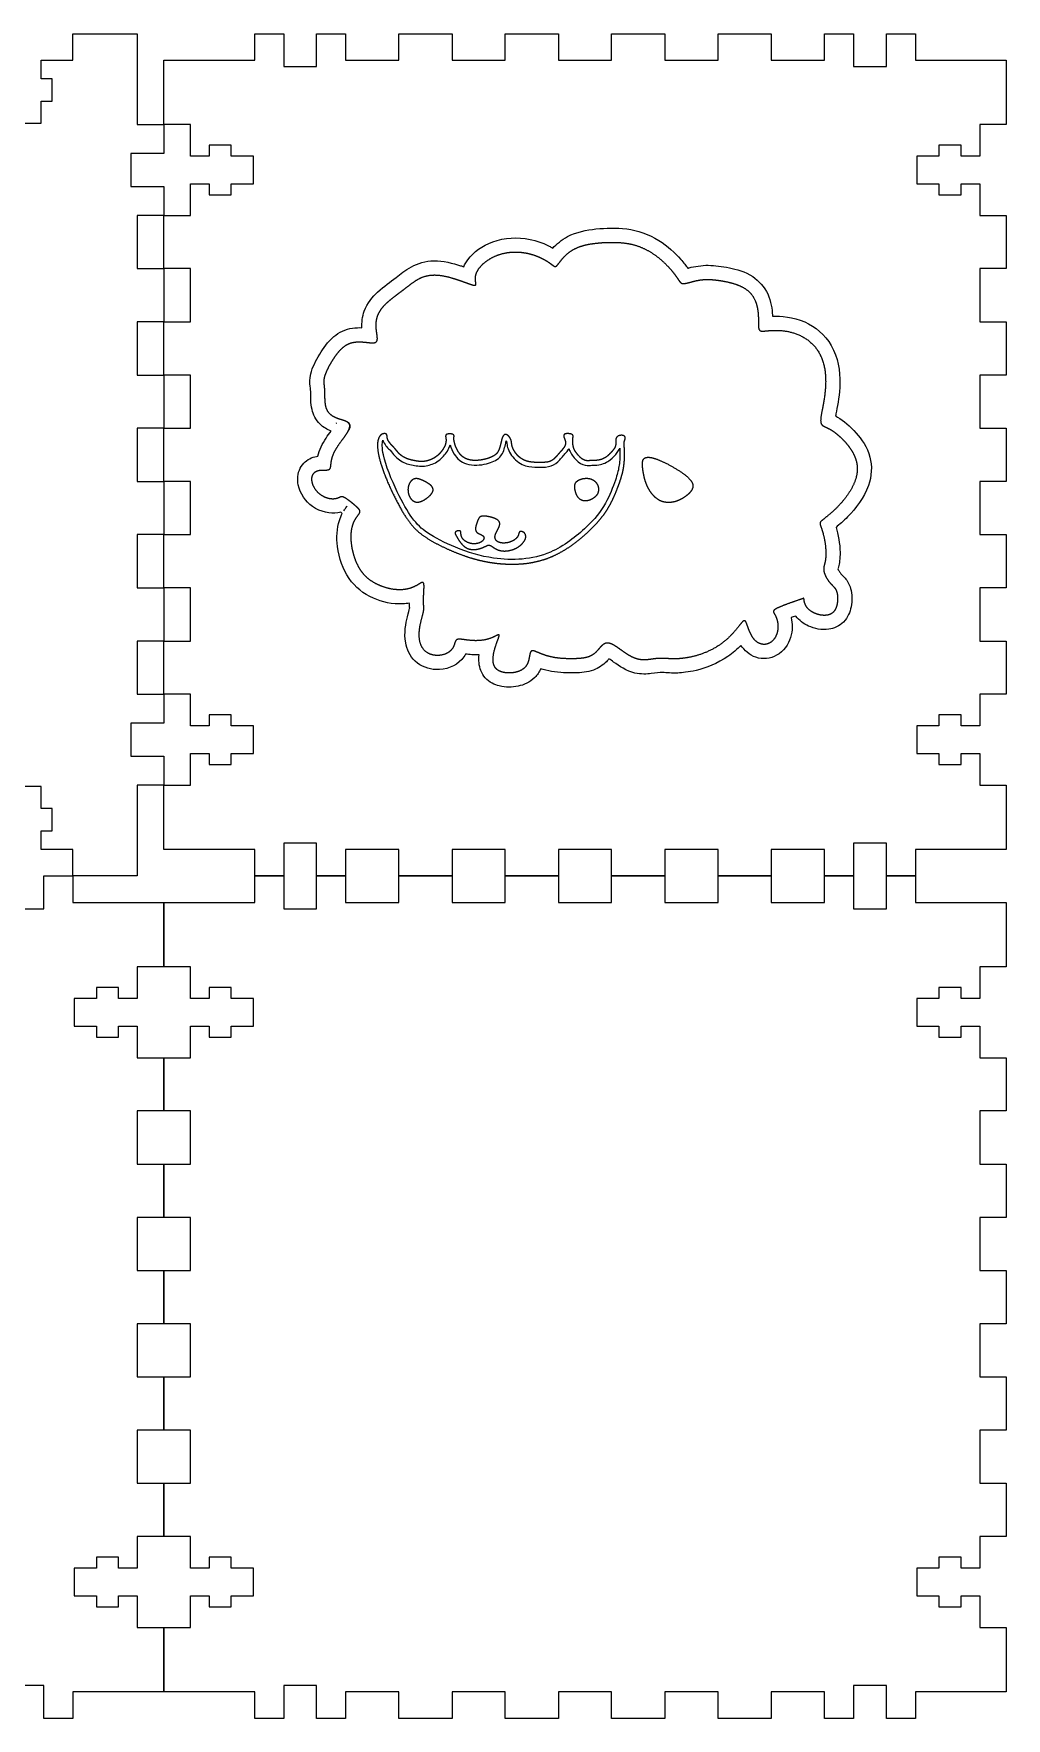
# Model space of a CAD drawing. Header units: millimetres. Extents: x -134 to 134, y -93 to 85.
# Drawn here: x 30.8 to 133.6, y -93 to 85.1 of the extents above; entities that cross this region are included whole.
import ezdxf

# ---------------------------------------------------------------- set-up
doc = ezdxf.new("R2010")
doc.units = ezdxf.units.MM
doc.layers.get('0').update_dxf_attribs({"linetype": 'CONTINUOUS'})

msp = doc.modelspace()

# ---------------------------------------------------------------- linework, layer by layer
for p, q in [((34.94, 82.28), (34.94, 85.09)), ((34.94, 85.09), (41.74, 85.09)), ((41.74, 85.09), (41.74, 75.48)), ((54.16, 82.28), (54.16, 85.09)), ((54.16, 85.09), (57.23, 85.09)), ((57.23, 85.09), (57.23, 81.62)), ((60.7, 81.62), (60.7, 85.09)), ((60.7, 85.09), (63.77, 85.09)), ((63.77, 85.09), (63.77, 82.28)), ((69.39, 82.28), (69.39, 85.09)), ((69.39, 85.09), (75.02, 85.09)), ((75.02, 85.09), (75.02, 82.28)), ((80.64, 82.28), (80.64, 85.09)), ((80.64, 85.09), (86.27, 85.09)), ((86.27, 85.09), (86.27, 82.28)), ((91.89, 82.28), (91.89, 85.09)), ((91.89, 85.09), (97.52, 85.09)), ((97.52, 85.09), (97.52, 82.28)), ((103.14, 82.28), (103.14, 85.09)), ((103.14, 85.09), (108.77, 85.09)), ((108.77, 85.09), (108.77, 82.28)), ((114.39, 82.28), (114.39, 85.09)), ((114.39, 85.09), (117.46, 85.09)), ((117.46, 85.09), (117.46, 81.62)), ((120.93, 81.62), (120.93, 85.09)), ((120.93, 85.09), (124, 85.09)), ((124, 85.09), (124, 82.28)), ((31.59, 80.31), (31.59, 82.28)), ((31.59, 82.28), (34.94, 82.28)), ((44.55, 82.28), (54.16, 82.28)), ((44.55, 75.48), (44.55, 82.28)), ((63.77, 82.28), (69.39, 82.28)), ((75.02, 82.28), (80.64, 82.28)), ((86.27, 82.28), (91.89, 82.28)), ((97.52, 82.28), (103.14, 82.28)), ((108.77, 82.28), (114.39, 82.28)), ((124, 82.28), (133.61, 82.28)), ((133.61, 82.28), (133.61, 75.48)), ((32.76, 80.31), (31.59, 80.31)), ((32.76, 77.96), (32.76, 80.31)), ((57.23, 81.62), (60.7, 81.62)), ((117.46, 81.62), (120.93, 81.62)), ((31.59, 75.62), (31.59, 77.96)), ((31.59, 77.96), (32.76, 77.96)), ((28.68, 75.62), (31.59, 75.62)), ((41.74, 75.48), (44.55, 75.48)), ((44.55, 75.48), (44.55, 72.41)), ((47.36, 75.48), (44.55, 75.48)), ((47.36, 72.13), (47.36, 75.48)), ((133.61, 75.48), (130.8, 75.48)), ((130.8, 75.48), (130.8, 72.13)), ((51.67, 73.3), (49.33, 73.3)), ((49.33, 73.3), (49.33, 72.13)), ((51.67, 72.13), (51.67, 73.3)), ((128.83, 73.3), (126.49, 73.3)), ((126.49, 73.3), (126.49, 72.13)), ((128.83, 72.13), (128.83, 73.3)), ((44.55, 72.41), (41.08, 72.41)), ((41.08, 72.41), (41.08, 68.94)), ((49.33, 72.13), (47.36, 72.13)), ((54.02, 72.13), (51.67, 72.13)), ((54.02, 69.22), (54.02, 72.13)), ((126.49, 72.13), (124.14, 72.13)), ((124.14, 72.13), (124.14, 69.22)), ((130.8, 72.13), (128.83, 72.13)), ((41.08, 68.94), (44.55, 68.94)), ((44.55, 68.94), (44.55, 65.87)), ((47.36, 65.87), (47.36, 69.22)), ((47.36, 69.22), (49.33, 69.22)), ((49.33, 69.22), (49.33, 68.05)), ((49.33, 68.05), (51.67, 68.05)), ((51.67, 68.05), (51.67, 69.22)), ((51.67, 69.22), (54.02, 69.22)), ((124.14, 69.22), (126.49, 69.22)), ((126.49, 69.22), (126.49, 68.05)), ((126.49, 68.05), (128.83, 68.05)), ((128.83, 68.05), (128.83, 69.22)), ((128.83, 69.22), (130.8, 69.22)), ((130.8, 69.22), (130.8, 65.87)), ((44.55, 65.87), (41.74, 65.87)), ((41.74, 65.87), (41.74, 60.25)), ((44.55, 60.25), (44.55, 65.87)), ((44.55, 65.87), (47.36, 65.87)), ((130.8, 65.87), (133.61, 65.87)), ((133.61, 65.87), (133.61, 60.25)), ((41.74, 60.25), (44.55, 60.25)), ((44.55, 60.25), (44.55, 54.62)), ((47.36, 60.25), (44.55, 60.25)), ((47.36, 54.62), (47.36, 60.25)), ((133.61, 60.25), (130.8, 60.25)), ((130.8, 60.25), (130.8, 54.62)), ((44.55, 54.62), (41.74, 54.62)), ((41.74, 54.62), (41.74, 48.99)), ((44.55, 48.99), (44.55, 54.62)), ((44.55, 54.62), (47.36, 54.62)), ((130.8, 54.62), (133.61, 54.62)), ((133.61, 54.62), (133.61, 48.99)), ((41.74, 48.99), (44.55, 48.99)), ((44.55, 48.99), (44.55, 43.37)), ((47.36, 48.99), (44.55, 48.99)), ((47.36, 43.37), (47.36, 48.99)), ((133.61, 48.99), (130.8, 48.99)), ((130.8, 48.99), (130.8, 43.37)), ((44.55, 43.37), (41.74, 43.37)), ((41.74, 43.37), (41.74, 37.74)), ((44.55, 37.74), (44.55, 43.37)), ((44.55, 43.37), (47.36, 43.37)), ((130.8, 43.37), (133.61, 43.37)), ((133.61, 43.37), (133.61, 37.74)), ((41.74, 37.74), (44.55, 37.74)), ((44.55, 37.74), (44.55, 32.12)), ((47.36, 37.74), (44.55, 37.74)), ((47.36, 32.12), (47.36, 37.74)), ((133.61, 37.74), (130.8, 37.74)), ((130.8, 37.74), (130.8, 32.12)), ((44.55, 32.12), (41.74, 32.12)), ((41.74, 32.12), (41.74, 26.49)), ((44.55, 26.49), (44.55, 32.12)), ((44.55, 32.12), (47.36, 32.12)), ((130.8, 32.12), (133.61, 32.12)), ((133.61, 32.12), (133.61, 26.49)), ((41.74, 26.49), (44.55, 26.49)), ((44.55, 26.49), (44.55, 20.87)), ((47.36, 26.49), (44.55, 26.49)), ((47.36, 20.87), (47.36, 26.49)), ((133.61, 26.49), (130.8, 26.49)), ((130.8, 26.49), (130.8, 20.87)), ((44.55, 20.87), (41.74, 20.87)), ((41.74, 20.87), (41.74, 15.24)), ((44.55, 15.24), (44.55, 20.87)), ((44.55, 20.87), (47.36, 20.87)), ((130.8, 20.87), (133.61, 20.87)), ((133.61, 20.87), (133.61, 15.24)), ((41.74, 15.24), (44.55, 15.24)), ((44.55, 15.24), (44.55, 12.17)), ((47.36, 15.24), (44.55, 15.24)), ((47.36, 11.89), (47.36, 15.24)), ((133.61, 15.24), (130.8, 15.24)), ((130.8, 15.24), (130.8, 11.89)), ((51.67, 13.07), (49.33, 13.07)), ((49.33, 13.07), (49.33, 11.89)), ((51.67, 11.89), (51.67, 13.07)), ((128.83, 13.07), (126.49, 13.07)), ((126.49, 13.07), (126.49, 11.89)), ((128.83, 11.89), (128.83, 13.07)), ((44.55, 12.17), (41.08, 12.17)), ((41.08, 12.17), (41.08, 8.71)), ((49.33, 11.89), (47.36, 11.89)), ((54.02, 11.89), (51.67, 11.89)), ((54.02, 8.99), (54.02, 11.89)), ((126.49, 11.89), (124.14, 11.89)), ((124.14, 11.89), (124.14, 8.99)), ((130.8, 11.89), (128.83, 11.89)), ((47.36, 5.64), (47.36, 8.99)), ((47.36, 8.99), (49.33, 8.99)), ((49.33, 8.99), (49.33, 7.82)), ((51.67, 7.82), (51.67, 8.99)), ((51.67, 8.99), (54.02, 8.99)), ((124.14, 8.99), (126.49, 8.99)), ((126.49, 8.99), (126.49, 7.82)), ((128.83, 7.82), (128.83, 8.99)), ((128.83, 8.99), (130.8, 8.99)), ((130.8, 8.99), (130.8, 5.64)), ((41.08, 8.71), (44.55, 8.71)), ((44.55, 8.71), (44.55, 5.64)), ((49.33, 7.82), (51.67, 7.82)), ((126.49, 7.82), (128.83, 7.82)), ((31.59, 5.49), (28.68, 5.49)), ((31.59, 3.15), (31.59, 5.49)), ((44.55, 5.64), (41.74, 5.64)), ((41.74, 5.64), (41.74, -3.97)), ((44.55, -1.16), (44.55, 5.64)), ((44.55, 5.64), (47.36, 5.64)), ((130.8, 5.64), (133.61, 5.64)), ((133.61, 5.64), (133.61, -1.16)), ((32.76, 3.15), (31.59, 3.15)), ((32.76, 0.81), (32.76, 3.15)), ((31.59, -1.16), (31.59, 0.81)), ((31.59, 0.81), (32.76, 0.81)), ((34.94, -1.16), (31.59, -1.16)), ((34.94, -3.97), (34.94, -1.16)), ((54.16, -1.16), (44.55, -1.16)), ((54.16, -3.97), (54.16, -1.16)), ((60.7, -0.51), (57.23, -0.51)), ((57.23, -0.51), (57.23, -3.97)), ((60.7, -3.97), (60.7, -0.51)), ((69.39, -1.16), (63.77, -1.16)), ((63.77, -1.16), (63.77, -3.97)), ((69.39, -3.97), (69.39, -1.16)), ((80.64, -1.16), (75.02, -1.16)), ((75.02, -1.16), (75.02, -3.97)), ((80.64, -3.97), (80.64, -1.16)), ((91.89, -1.16), (86.27, -1.16)), ((86.27, -1.16), (86.27, -3.97)), ((91.89, -3.97), (91.89, -1.16)), ((103.14, -1.16), (97.52, -1.16)), ((97.52, -1.16), (97.52, -3.97)), ((103.14, -3.97), (103.14, -1.16)), ((114.39, -1.16), (108.77, -1.16)), ((108.77, -1.16), (108.77, -3.97)), ((114.39, -3.97), (114.39, -1.16)), ((120.93, -0.51), (117.46, -0.51)), ((117.46, -0.51), (117.46, -3.97)), ((120.93, -3.97), (120.93, -0.51)), ((133.61, -1.16), (124, -1.16)), ((124, -1.16), (124, -3.97)), ((31.87, -7.44), (31.87, -3.97)), ((31.87, -3.97), (34.94, -3.97)), ((41.74, -3.97), (34.94, -3.97)), ((34.94, -3.97), (34.94, -6.79)), ((57.23, -3.97), (54.16, -3.97)), ((54.16, -6.79), (54.16, -3.97)), ((54.16, -3.97), (57.23, -3.97)), ((57.23, -3.97), (57.23, -7.44)), ((63.77, -3.97), (60.7, -3.97)), ((60.7, -7.44), (60.7, -3.97)), ((60.7, -3.97), (63.77, -3.97)), ((63.77, -3.97), (63.77, -6.79)), ((75.02, -3.97), (69.39, -3.97)), ((69.39, -6.79), (69.39, -3.97)), ((69.39, -3.97), (75.02, -3.97)), ((75.02, -3.97), (75.02, -6.79)), ((86.27, -3.97), (80.64, -3.97)), ((80.64, -6.79), (80.64, -3.97)), ((80.64, -3.97), (86.27, -3.97)), ((86.27, -3.97), (86.27, -6.79)), ((97.52, -3.97), (91.89, -3.97)), ((91.89, -6.79), (91.89, -3.97)), ((91.89, -3.97), (97.52, -3.97)), ((97.52, -3.97), (97.52, -6.79)), ((108.77, -3.97), (103.14, -3.97)), ((103.14, -6.79), (103.14, -3.97)), ((103.14, -3.97), (108.77, -3.97)), ((108.77, -3.97), (108.77, -6.79)), ((117.46, -3.97), (114.39, -3.97)), ((114.39, -6.79), (114.39, -3.97)), ((114.39, -3.97), (117.46, -3.97)), ((117.46, -3.97), (117.46, -7.44)), ((124, -3.97), (120.93, -3.97)), ((120.93, -7.44), (120.93, -3.97)), ((120.93, -3.97), (124, -3.97)), ((124, -3.97), (124, -6.79)), ((34.94, -6.79), (44.55, -6.79)), ((44.55, -6.79), (54.16, -6.79)), ((44.55, -13.58), (44.55, -6.79)), ((44.55, -6.79), (44.55, -13.58)), ((63.77, -6.79), (69.39, -6.79)), ((75.02, -6.79), (80.64, -6.79)), ((86.27, -6.79), (91.89, -6.79)), ((97.52, -6.79), (103.14, -6.79)), ((108.77, -6.79), (114.39, -6.79)), ((124, -6.79), (133.61, -6.79)), ((133.61, -6.79), (133.61, -13.58)), ((28.4, -7.44), (31.87, -7.44)), ((57.23, -7.44), (60.7, -7.44)), ((117.46, -7.44), (120.93, -7.44)), ((44.55, -13.58), (41.74, -13.58)), ((41.74, -13.58), (41.74, -16.93)), ((47.36, -13.58), (44.55, -13.58)), ((47.36, -16.93), (47.36, -13.58)), ((133.61, -13.58), (130.8, -13.58)), ((130.8, -13.58), (130.8, -16.93)), ((39.77, -15.76), (37.42, -15.76)), ((37.42, -15.76), (37.42, -16.93)), ((39.77, -16.93), (39.77, -15.76)), ((51.67, -15.76), (49.33, -15.76)), ((49.33, -15.76), (49.33, -16.93)), ((51.67, -16.93), (51.67, -15.76)), ((128.83, -15.76), (126.49, -15.76)), ((126.49, -15.76), (126.49, -16.93)), ((128.83, -16.93), (128.83, -15.76)), ((37.42, -16.93), (35.08, -16.93)), ((35.08, -16.93), (35.08, -19.84)), ((41.74, -16.93), (39.77, -16.93)), ((49.33, -16.93), (47.36, -16.93)), ((54.02, -16.93), (51.67, -16.93)), ((54.02, -19.84), (54.02, -16.93)), ((126.49, -16.93), (124.14, -16.93)), ((124.14, -16.93), (124.14, -19.84)), ((130.8, -16.93), (128.83, -16.93)), ((35.08, -19.84), (37.42, -19.84)), ((37.42, -19.84), (37.42, -21.01)), ((37.42, -21.01), (39.77, -21.01)), ((39.77, -21.01), (39.77, -19.84)), ((39.77, -19.84), (41.74, -19.84)), ((41.74, -19.84), (41.74, -23.19)), ((47.36, -23.19), (47.36, -19.84)), ((47.36, -19.84), (49.33, -19.84)), ((49.33, -19.84), (49.33, -21.01)), ((49.33, -21.01), (51.67, -21.01)), ((51.67, -21.01), (51.67, -19.84)), ((51.67, -19.84), (54.02, -19.84)), ((124.14, -19.84), (126.49, -19.84)), ((126.49, -19.84), (126.49, -21.01)), ((126.49, -21.01), (128.83, -21.01)), ((128.83, -21.01), (128.83, -19.84)), ((128.83, -19.84), (130.8, -19.84)), ((130.8, -19.84), (130.8, -23.19)), ((41.74, -23.19), (44.55, -23.19)), ((44.55, -28.82), (44.55, -23.19)), ((44.55, -23.19), (47.36, -23.19)), ((44.55, -23.19), (44.55, -28.82)), ((130.8, -23.19), (133.61, -23.19)), ((133.61, -23.19), (133.61, -28.82)), ((44.55, -28.82), (41.74, -28.82)), ((41.74, -28.82), (41.74, -34.44)), ((47.36, -28.82), (44.55, -28.82)), ((47.36, -34.44), (47.36, -28.82)), ((133.61, -28.82), (130.8, -28.82)), ((130.8, -28.82), (130.8, -34.44)), ((41.74, -34.44), (44.55, -34.44)), ((44.55, -40.07), (44.55, -34.44)), ((44.55, -34.44), (47.36, -34.44)), ((44.55, -34.44), (44.55, -40.07)), ((130.8, -34.44), (133.61, -34.44)), ((133.61, -34.44), (133.61, -40.07)), ((44.55, -40.07), (41.74, -40.07)), ((41.74, -40.07), (41.74, -45.69)), ((47.36, -40.07), (44.55, -40.07)), ((47.36, -45.69), (47.36, -40.07)), ((133.61, -40.07), (130.8, -40.07)), ((130.8, -40.07), (130.8, -45.69)), ((41.74, -45.69), (44.55, -45.69)), ((44.55, -51.32), (44.55, -45.69)), ((44.55, -45.69), (47.36, -45.69)), ((44.55, -45.69), (44.55, -51.32)), ((130.8, -45.69), (133.61, -45.69)), ((133.61, -45.69), (133.61, -51.32)), ((44.55, -51.32), (41.74, -51.32)), ((41.74, -51.32), (41.74, -56.94)), ((47.36, -51.32), (44.55, -51.32)), ((47.36, -56.94), (47.36, -51.32)), ((133.61, -51.32), (130.8, -51.32)), ((130.8, -51.32), (130.8, -56.94)), ((41.74, -56.94), (44.55, -56.94)), ((44.55, -62.57), (44.55, -56.94)), ((44.55, -56.94), (47.36, -56.94)), ((44.55, -56.94), (44.55, -62.57)), ((130.8, -56.94), (133.61, -56.94)), ((133.61, -56.94), (133.61, -62.57)), ((44.55, -62.57), (41.74, -62.57)), ((41.74, -62.57), (41.74, -68.19)), ((47.36, -62.57), (44.55, -62.57)), ((47.36, -68.19), (47.36, -62.57)), ((133.61, -62.57), (130.8, -62.57)), ((130.8, -62.57), (130.8, -68.19)), ((41.74, -68.19), (44.55, -68.19)), ((44.55, -73.82), (44.55, -68.19)), ((44.55, -68.19), (47.36, -68.19)), ((44.55, -68.19), (44.55, -73.82)), ((130.8, -68.19), (133.61, -68.19)), ((133.61, -68.19), (133.61, -73.82)), ((44.55, -73.82), (41.74, -73.82)), ((41.74, -73.82), (41.74, -77.17)), ((47.36, -73.82), (44.55, -73.82)), ((47.36, -77.17), (47.36, -73.82)), ((133.61, -73.82), (130.8, -73.82)), ((130.8, -73.82), (130.8, -77.17)), ((39.77, -76), (37.42, -76)), ((37.42, -76), (37.42, -77.17)), ((39.77, -77.17), (39.77, -76)), ((51.67, -76), (49.33, -76)), ((49.33, -76), (49.33, -77.17)), ((51.67, -77.17), (51.67, -76)), ((128.83, -76), (126.49, -76)), ((126.49, -76), (126.49, -77.17)), ((128.83, -77.17), (128.83, -76)), ((37.42, -77.17), (35.08, -77.17)), ((35.08, -77.17), (35.08, -80.08)), ((41.74, -77.17), (39.77, -77.17)), ((49.33, -77.17), (47.36, -77.17)), ((54.02, -77.17), (51.67, -77.17)), ((54.02, -80.08), (54.02, -77.17)), ((126.49, -77.17), (124.14, -77.17)), ((124.14, -77.17), (124.14, -80.08)), ((130.8, -77.17), (128.83, -77.17)), ((35.08, -80.08), (37.42, -80.08)), ((37.42, -80.08), (37.42, -81.25)), ((39.77, -81.25), (39.77, -80.08)), ((39.77, -80.08), (41.74, -80.08)), ((41.74, -80.08), (41.74, -83.43)), ((47.36, -83.43), (47.36, -80.08)), ((47.36, -80.08), (49.33, -80.08)), ((49.33, -80.08), (49.33, -81.25)), ((51.67, -81.25), (51.67, -80.08)), ((51.67, -80.08), (54.02, -80.08)), ((124.14, -80.08), (126.49, -80.08)), ((126.49, -80.08), (126.49, -81.25)), ((128.83, -81.25), (128.83, -80.08)), ((128.83, -80.08), (130.8, -80.08)), ((130.8, -80.08), (130.8, -83.43)), ((37.42, -81.25), (39.77, -81.25)), ((49.33, -81.25), (51.67, -81.25)), ((126.49, -81.25), (128.83, -81.25)), ((41.74, -83.43), (44.55, -83.43)), ((44.55, -90.22), (44.55, -83.43)), ((44.55, -83.43), (47.36, -83.43)), ((44.55, -83.43), (44.55, -90.22)), ((130.8, -83.43), (133.61, -83.43)), ((133.61, -83.43), (133.61, -90.22)), ((31.87, -89.57), (28.4, -89.57)), ((31.87, -93.04), (31.87, -89.57)), ((44.55, -90.22), (34.94, -90.22)), ((34.94, -90.22), (34.94, -93.04)), ((54.16, -90.22), (44.55, -90.22)), ((54.16, -93.04), (54.16, -90.22)), ((60.7, -89.57), (57.23, -89.57)), ((57.23, -89.57), (57.23, -93.04)), ((60.7, -93.04), (60.7, -89.57)), ((69.39, -90.22), (63.77, -90.22)), ((63.77, -90.22), (63.77, -93.04)), ((69.39, -93.04), (69.39, -90.22)), ((80.64, -90.22), (75.02, -90.22)), ((75.02, -90.22), (75.02, -93.04)), ((80.64, -93.04), (80.64, -90.22)), ((91.89, -90.22), (86.27, -90.22)), ((86.27, -90.22), (86.27, -93.04)), ((91.89, -93.04), (91.89, -90.22)), ((103.14, -90.22), (97.52, -90.22)), ((97.52, -90.22), (97.52, -93.04)), ((103.14, -93.04), (103.14, -90.22)), ((114.39, -90.22), (108.77, -90.22)), ((108.77, -90.22), (108.77, -93.04)), ((114.39, -93.04), (114.39, -90.22)), ((120.93, -89.57), (117.46, -89.57)), ((117.46, -89.57), (117.46, -93.04)), ((120.93, -93.04), (120.93, -89.57)), ((133.61, -90.22), (124, -90.22)), ((124, -90.22), (124, -93.04)), ((34.94, -93.04), (31.87, -93.04)), ((57.23, -93.04), (54.16, -93.04)), ((63.77, -93.04), (60.7, -93.04)), ((75.02, -93.04), (69.39, -93.04)), ((86.27, -93.04), (80.64, -93.04)), ((97.52, -93.04), (91.89, -93.04)), ((108.77, -93.04), (103.14, -93.04)), ((117.46, -93.04), (114.39, -93.04)), ((124, -93.04), (120.93, -93.04))]:
    msp.add_line(p, q)
for points, knots in [([(85.68, 62.41), (86.06, 62.84), (86.61, 63.3), (87.23, 63.63), (88.18, 64.13), (89.24, 64.34), (90.23, 64.44), (91.29, 64.55), (92.33, 64.59), (93.48, 64.44), (94.6, 64.29), (95.81, 63.89), (96.88, 63.22), (97.79, 62.65), (98.61, 61.9), (99.21, 61.22), (99.5, 60.87), (99.75, 60.55), (99.93, 60.29)], [0.40705112, 0.40705112, 0.40705112, 0.40705112, 0.41948388, 0.41948388, 0.41948388, 0.43839612, 0.43839612, 0.43839612, 0.4587285, 0.4587285, 0.4587285, 0.47844878, 0.47844878, 0.47844878, 0.49537958, 0.49537958, 0.49537958, 0.5038126, 0.5038126, 0.5038126, 0.5038126]), ([(76.25, 60.44), (76.31, 60.59), (76.38, 60.73), (76.46, 60.86), (77.01, 61.77), (77.86, 62.44), (78.9, 62.91), (80.04, 63.42), (81.44, 63.61), (82.75, 63.43), (83.69, 63.3), (84.57, 62.99), (85.27, 62.64), (85.41, 62.56), (85.55, 62.49), (85.68, 62.41)], [0.30888688, 0.30888688, 0.30888688, 0.30888688, 0.31173582, 0.31173582, 0.31173582, 0.33102939, 0.33102939, 0.33102939, 0.35215004, 0.35215004, 0.35215004, 0.36730926, 0.36730926, 0.36730926, 0.3704789, 0.3704789, 0.3704789, 0.3704789]), ([(65.5, 54), (65.47, 54.53), (65.53, 55.17), (65.74, 55.76), (66.04, 56.59), (66.61, 57.26), (67.15, 57.77), (67.84, 58.4), (68.49, 58.84), (69.1, 59.3), (69.57, 59.66), (70.03, 60.06), (70.73, 60.45), (71.37, 60.8), (72.22, 61.07), (73.12, 61.07), (74.07, 61.08), (75.08, 60.83), (75.93, 60.55), (76.04, 60.52), (76.15, 60.48), (76.25, 60.44)], [0.17422207, 0.17422207, 0.17422207, 0.17422207, 0.18533614, 0.18533614, 0.18533614, 0.20118226, 0.20118226, 0.20118226, 0.22113757, 0.22113757, 0.22113757, 0.23674191, 0.23674191, 0.23674191, 0.2509069, 0.2509069, 0.2509069, 0.2659552, 0.2659552, 0.2659552, 0.26787181, 0.26787181, 0.26787181, 0.26787181]), ([(99.93, 60.29), (99.98, 60.3), (100.03, 60.32), (100.08, 60.33), (100.65, 60.48), (101.4, 60.61), (102.11, 60.6), (102.84, 60.59), (103.52, 60.5), (104.35, 60.33), (105.09, 60.18), (105.96, 59.94), (106.8, 59.4), (107.45, 58.97), (108.04, 58.31), (108.39, 57.57), (108.75, 56.79), (108.86, 55.96), (108.89, 55.31), (108.89, 55.28), (108.9, 55.25), (108.9, 55.22)], [0.53445842, 0.53445842, 0.53445842, 0.53445842, 0.53604252, 0.53604252, 0.53604252, 0.55316507, 0.55316507, 0.55316507, 0.57075872, 0.57075872, 0.57075872, 0.58619421, 0.58619421, 0.58619421, 0.59832544, 0.59832544, 0.59832544, 0.61111931, 0.61111931, 0.61111931, 0.61171149, 0.61171149, 0.61171149, 0.61171149]), ([(108.9, 55.22), (109.79, 55.25), (111.06, 55.15), (112.3, 54.61), (113.4, 54.13), (114.45, 53.26), (115.11, 52.11), (115.82, 50.88), (116.04, 49.41), (116.02, 48.09), (115.99, 46.95), (115.79, 45.91), (115.65, 45.17), (115.62, 44.98), (115.58, 44.8), (115.55, 44.65)], [0.64581338, 0.64581338, 0.64581338, 0.64581338, 0.6624827, 0.6624827, 0.6624827, 0.67734056, 0.67734056, 0.67734056, 0.6932972, 0.6932972, 0.6932972, 0.70717275, 0.70717275, 0.70717275, 0.7108814, 0.7108814, 0.7108814, 0.7108814]), ([(62.23, 43.07), (61.85, 43.22), (61.42, 43.45), (61.05, 43.82), (60.61, 44.25), (60.33, 44.84), (60.22, 45.35), (60.05, 46.06), (60.09, 46.64), (60.08, 47.02), (60.08, 47.38), (60.06, 47.51), (60.02, 47.82), (59.99, 48.11), (59.97, 48.63), (60.09, 49.11), (60.26, 49.83), (60.61, 50.49), (61.03, 51.2), (61.41, 51.82), (61.84, 52.49), (62.52, 53.06), (63.06, 53.51), (63.79, 53.85), (64.49, 53.96), (64.85, 54.01), (65.19, 54.01), (65.5, 54)], [0.0295829, 0.0295829, 0.0295829, 0.0295829, 0.0376555, 0.0376555, 0.0376555, 0.0469777, 0.0469777, 0.0469777, 0.0599944, 0.0599944, 0.0599944, 0.0723314, 0.0723314, 0.0723314, 0.0840477, 0.0840477, 0.0840477, 0.1018724, 0.1018724, 0.1018724, 0.1172972, 0.1172972, 0.1172972, 0.1295518, 0.1295518, 0.1295518, 0.1357792, 0.1357792, 0.1357792, 0.1357792]), ([(115.55, 44.65), (115.62, 44.62), (115.69, 44.58), (115.76, 44.54), (116.39, 44.18), (117.09, 43.61), (117.74, 42.86), (118.31, 42.21), (118.91, 41.39), (119.19, 40.32), (119.44, 39.39), (119.39, 38.3), (119.03, 37.3), (118.58, 36.03), (117.69, 34.87), (116.84, 34.01), (116.39, 33.55), (115.95, 33.17), (115.62, 32.89)], [0.73924053, 0.73924053, 0.73924053, 0.73924053, 0.74128723, 0.74128723, 0.74128723, 0.75993975, 0.75993975, 0.75993975, 0.77605986, 0.77605986, 0.77605986, 0.79011326, 0.79011326, 0.79011326, 0.80803896, 0.80803896, 0.80803896, 0.8175988, 0.8175988, 0.8175988, 0.8175988]), ([(60.84, 40.41), (60.91, 40.73), (61.03, 41.08), (61.19, 41.41), (61.48, 42.05), (61.9, 42.62), (62.23, 43.07)], [0.95169527, 0.95169527, 0.95169527, 0.95169527, 0.95898367, 0.95898367, 0.95898367, 0.97299299, 0.97299299, 0.97299299, 0.97299299]), ([(92.74, 41.26), (92.75, 41.11), (92.76, 40.94), (92.76, 40.76), (92.77, 40.29), (92.73, 39.74), (92.66, 39.31), (92.59, 38.85), (92.48, 38.46), (92.29, 37.89), (92.04, 37.17), (91.67, 36.23), (91.23, 35.44), (90.72, 34.53), (90.09, 33.76), (89.2, 32.91), (88.18, 31.93), (86.84, 30.89), (85.41, 30.28), (83.49, 29.45), (81.42, 29.35), (79.4, 29.64), (78.05, 29.83), (76.68, 30.24), (75.38, 30.78), (74.23, 31.26), (73.19, 31.8), (72.41, 32.32), (71.78, 32.75), (71.32, 33.17), (70.78, 33.94), (70.32, 34.59), (69.79, 35.51), (69.23, 36.66), (68.62, 37.91), (68.01, 39.42), (67.77, 40.56), (67.61, 41.28), (67.62, 41.83), (67.7, 42.09), (67.71, 42.09), (67.71, 42.1), (67.71, 42.11)], [0.6780039, 0.6780039, 0.6780039, 0.6780039, 0.6852049, 0.6852049, 0.6852049, 0.7040376, 0.7040376, 0.7040376, 0.724457, 0.724457, 0.724457, 0.7506979, 0.7506979, 0.7506979, 0.7807028, 0.7807028, 0.7807028, 0.8151193, 0.8151193, 0.8151193, 0.8613395, 0.8613395, 0.8613395, 0.8921579, 0.8921579, 0.8921579, 0.9191184, 0.9191184, 0.9191184, 0.9411357, 0.9411357, 0.9411357, 0.9595369, 0.9595369, 0.9595369, 0.9797685, 0.9797685, 0.9797685, 0.9926418, 0.9926418, 0.9926418, 0.9930117, 0.9930117, 0.9930117, 0.9930117]), ([(67.71, 42.11), (67.73, 42.04), (67.75, 41.98), (67.78, 41.92), (67.96, 41.54), (68.27, 41.24), (68.47, 41.04), (68.67, 40.82), (68.77, 40.67), (68.97, 40.45), (69.23, 40.16), (69.66, 39.84), (70.1, 39.68), (70.52, 39.52), (70.93, 39.43), (71.4, 39.38), (71.87, 39.32), (72.36, 39.38), (72.77, 39.52), (73.21, 39.67), (73.63, 39.9), (74.01, 40.3), (74.32, 40.61), (74.6, 40.99), (74.76, 41.43), (74.78, 41.49), (74.8, 41.55), (74.82, 41.62)], [0.0247311, 0.0247311, 0.0247311, 0.0247311, 0.0271128, 0.0271128, 0.0271128, 0.0419027, 0.0419027, 0.0419027, 0.0572824, 0.0572824, 0.0572824, 0.0775983, 0.0775983, 0.0775983, 0.0971786, 0.0971786, 0.0971786, 0.1168422, 0.1168422, 0.1168422, 0.1385813, 0.1385813, 0.1385813, 0.1557952, 0.1557952, 0.1557952, 0.1582108, 0.1582108, 0.1582108, 0.1582108]), ([(74.82, 41.62), (74.92, 41.29), (75.05, 40.95), (75.26, 40.62), (75.53, 40.18), (75.99, 39.78), (76.53, 39.6), (77.24, 39.38), (78.02, 39.46), (78.67, 39.62), (79.22, 39.76), (79.69, 39.94), (80.06, 40.32), (80.36, 40.62), (80.52, 41.06), (80.62, 41.49), (80.67, 41.69), (80.71, 41.88), (80.75, 42.04)], [0.21584469, 0.21584469, 0.21584469, 0.21584469, 0.22874751, 0.22874751, 0.22874751, 0.24563712, 0.24563712, 0.24563712, 0.26748469, 0.26748469, 0.26748469, 0.28614072, 0.28614072, 0.28614072, 0.30068713, 0.30068713, 0.30068713, 0.3074634, 0.3074634, 0.3074634, 0.3074634]), ([(80.75, 42.04), (80.75, 42.03), (80.76, 42.03), (80.76, 42.02), (80.81, 41.92), (80.8, 41.85), (80.84, 41.61), (80.88, 41.28), (81.07, 40.77), (81.43, 40.34), (81.79, 39.89), (82.32, 39.55), (82.79, 39.41), (83.28, 39.26), (83.68, 39.27), (84.04, 39.26), (84.39, 39.25), (84.77, 39.22), (85.23, 39.31), (85.58, 39.38), (85.95, 39.58), (86.2, 39.83), (86.49, 40.1), (86.7, 40.37), (86.96, 40.67), (87.1, 40.83), (87.26, 41.01), (87.37, 41.24)], [0.3325805, 0.3325805, 0.3325805, 0.3325805, 0.3330755, 0.3330755, 0.3330755, 0.3451132, 0.3451132, 0.3451132, 0.3616806, 0.3616806, 0.3616806, 0.3788445, 0.3788445, 0.3788445, 0.3965687, 0.3965687, 0.3965687, 0.413756, 0.413756, 0.413756, 0.4269871, 0.4269871, 0.4269871, 0.4416961, 0.4416961, 0.4416961, 0.4495825, 0.4495825, 0.4495825, 0.4495825]), ([(87.37, 41.24), (87.39, 41.17), (87.41, 41.1), (87.44, 41.03), (87.58, 40.67), (87.81, 40.35), (88.16, 40), (88.41, 39.75), (88.75, 39.51), (89.1, 39.45), (89.4, 39.4), (89.61, 39.45), (89.78, 39.46), (89.98, 39.47), (90.23, 39.46), (90.55, 39.5), (90.97, 39.56), (91.42, 39.78), (91.73, 40.03), (92.04, 40.27), (92.26, 40.5), (92.49, 40.82), (92.58, 40.94), (92.67, 41.09), (92.74, 41.26)], [0.5152036, 0.5152036, 0.5152036, 0.5152036, 0.5185572, 0.5185572, 0.5185572, 0.536775, 0.536775, 0.536775, 0.5498431, 0.5498431, 0.5498431, 0.5611127, 0.5611127, 0.5611127, 0.5748863, 0.5748863, 0.5748863, 0.5925815, 0.5925815, 0.5925815, 0.6096234, 0.6096234, 0.6096234, 0.616167, 0.616167, 0.616167, 0.616167]), ([(63.25, 34.5), (63.16, 34.47), (63.06, 34.45), (62.95, 34.43), (62.16, 34.3), (61.13, 34.49), (60.27, 35.1), (59.53, 35.63), (58.95, 36.45), (58.76, 37.37), (58.65, 37.94), (58.67, 38.58), (58.98, 39.16), (59.23, 39.65), (59.7, 40.04), (60.14, 40.23), (60.39, 40.33), (60.63, 40.39), (60.84, 40.41)], [0.86379005, 0.86379005, 0.86379005, 0.86379005, 0.86609232, 0.86609232, 0.86609232, 0.88320091, 0.88320091, 0.88320091, 0.8978008, 0.8978008, 0.8978008, 0.90673508, 0.90673508, 0.90673508, 0.91414847, 0.91414847, 0.91414847, 0.9184125, 0.9184125, 0.9184125, 0.9184125]), ([(70.5, 24.89), (70.28, 24.84), (70.05, 24.81), (69.81, 24.8), (68.72, 24.73), (67.63, 24.99), (66.71, 25.4), (65.67, 25.86), (64.77, 26.56), (64.14, 27.48), (63.48, 28.45), (63.08, 29.63), (62.92, 30.86), (62.79, 31.81), (62.84, 32.8), (63.11, 33.63), (63.19, 33.9), (63.3, 34.15), (63.42, 34.37)], [0.70052545, 0.70052545, 0.70052545, 0.70052545, 0.70473816, 0.70473816, 0.70473816, 0.72452937, 0.72452937, 0.72452937, 0.74691507, 0.74691507, 0.74691507, 0.77051251, 0.77051251, 0.77051251, 0.78860371, 0.78860371, 0.78860371, 0.79455608, 0.79455608, 0.79455608, 0.79455608]), ([(63.58, 34.65), (63.66, 34.77), (63.74, 34.88), (63.8, 34.97), (63.89, 35.08), (63.94, 35.16), (63.94, 35.16)], [0.797276448, 0.797276448, 0.797276448, 0.797276448, 0.801271749, 0.801271749, 0.801271749, 0.806694916, 0.806694916, 0.806694916, 0.806694916]), ([(115.62, 32.89), (115.83, 32.17), (116.03, 31.12), (116.04, 30.23), (116.04, 29.62), (115.96, 29.04), (115.87, 28.71), (115.85, 28.61), (115.83, 28.53), (115.82, 28.49)], [0.8454513, 0.8454513, 0.8454513, 0.8454513, 0.8623411, 0.8623411, 0.8623411, 0.87386642, 0.87386642, 0.87386642, 0.87722468, 0.87722468, 0.87722468, 0.87722468]), ([(115.82, 28.49), (115.85, 28.41), (115.94, 28.23), (116.04, 28.1), (116.16, 27.94), (116.27, 27.87), (116.58, 27.51), (116.79, 27.25), (117.03, 26.84), (117.14, 26.44), (117.32, 25.8), (117.33, 25.16), (117.2, 24.48), (117.09, 23.95), (116.86, 23.36), (116.4, 22.88), (115.97, 22.45), (115.38, 22.2), (114.85, 22.12), (114.07, 22.01), (113.36, 22.16), (112.7, 22.46), (112.2, 22.69), (111.71, 23.03), (111.35, 23.51)], [0.89109993, 0.89109993, 0.89109993, 0.89109993, 0.90153361, 0.90153361, 0.90153361, 0.91475683, 0.91475683, 0.91475683, 0.92397201, 0.92397201, 0.92397201, 0.93863619, 0.93863619, 0.93863619, 0.95005312, 0.95005312, 0.95005312, 0.96054826, 0.96054826, 0.96054826, 0.97598604, 0.97598604, 0.97598604, 0.98753014, 0.98753014, 0.98753014, 0.98753014]), ([(76.45, 19.49), (76.35, 19.3), (76.21, 19.1), (76.04, 18.91), (75.4, 18.21), (74.38, 17.8), (73.31, 17.85), (72.56, 17.88), (71.73, 18.16), (71.11, 18.75), (70.56, 19.28), (70.24, 20.01), (70.12, 20.68), (69.93, 21.76), (70.14, 22.74), (70.31, 23.42), (70.42, 23.88), (70.51, 24.19), (70.53, 24.3), (70.55, 24.4), (70.54, 24.3), (70.53, 24.45), (70.52, 24.54), (70.51, 24.7), (70.5, 24.89)], [0.56536005, 0.56536005, 0.56536005, 0.56536005, 0.56944999, 0.56944999, 0.56944999, 0.58513826, 0.58513826, 0.58513826, 0.59627248, 0.59627248, 0.59627248, 0.60622711, 0.60622711, 0.60622711, 0.6220952, 0.6220952, 0.6220952, 0.63270821, 0.63270821, 0.63270821, 0.64314504, 0.64314504, 0.64314504, 0.64910575, 0.64910575, 0.64910575, 0.64910575]), ([(110.87, 23.34), (111.01, 22.73), (111.03, 21.98), (110.8, 21.24), (110.58, 20.52), (110.09, 19.78), (109.33, 19.36), (108.69, 19), (107.86, 18.91), (107.15, 19.15), (106.45, 19.39), (105.91, 19.9), (105.56, 20.41)], [0.05201157, 0.05201157, 0.05201157, 0.05201157, 0.06566413, 0.06566413, 0.06566413, 0.07888753, 0.07888753, 0.07888753, 0.08995304, 0.08995304, 0.08995304, 0.10090693, 0.10090693, 0.10090693, 0.10090693]), ([(105.56, 20.41), (105.17, 20.01), (104.7, 19.6), (104.19, 19.25), (103.1, 18.49), (101.83, 18.01), (100.83, 17.77), (99.98, 17.57), (99.35, 17.51), (98.9, 17.49), (98.21, 17.45), (97.75, 17.53), (97.26, 17.54), (96.92, 17.54), (96.6, 17.5), (96.06, 17.43), (95.63, 17.38), (95, 17.33), (94.35, 17.48), (93.46, 17.7), (92.68, 18.23), (92.1, 18.65), (91.92, 18.78), (91.75, 18.89), (91.61, 18.99)], [0.1482834, 0.1482834, 0.1482834, 0.1482834, 0.1576603, 0.1576603, 0.1576603, 0.1777437, 0.1777437, 0.1777437, 0.1949277, 0.1949277, 0.1949277, 0.2210398, 0.2210398, 0.2210398, 0.2388011, 0.2388011, 0.2388011, 0.2531097, 0.2531097, 0.2531097, 0.272663, 0.272663, 0.272663, 0.2788827, 0.2788827, 0.2788827, 0.2788827]), ([(84.39, 17.94), (84.26, 17.62), (84.04, 17.28), (83.76, 17), (83.26, 16.5), (82.61, 16.22), (82, 16.1), (81.35, 15.96), (80.71, 15.94), (80.01, 16.12), (79.52, 16.24), (78.96, 16.5), (78.53, 16.98), (78.14, 17.43), (77.92, 18.03), (77.87, 18.56), (77.84, 18.86), (77.85, 19.15), (77.89, 19.42)], [0.41843808, 0.41843808, 0.41843808, 0.41843808, 0.4253752, 0.4253752, 0.4253752, 0.43769833, 0.43769833, 0.43769833, 0.45092723, 0.45092723, 0.45092723, 0.46023532, 0.46023532, 0.46023532, 0.46891716, 0.46891716, 0.46891716, 0.47373871, 0.47373871, 0.47373871, 0.47373871]), ([(91.61, 18.99), (91.53, 18.89), (91.44, 18.79), (91.33, 18.68), (91.01, 18.35), (90.5, 17.99), (89.97, 17.8), (89.29, 17.55), (88.65, 17.52), (88, 17.5), (87.26, 17.48), (86.41, 17.5), (85.53, 17.66), (85.14, 17.73), (84.74, 17.83), (84.39, 17.94)], [0.31352637, 0.31352637, 0.31352637, 0.31352637, 0.31801099, 0.31801099, 0.31801099, 0.33125213, 0.33125213, 0.33125213, 0.34809782, 0.34809782, 0.34809782, 0.36748314, 0.36748314, 0.36748314, 0.37616431, 0.37616431, 0.37616431, 0.37616431])]:
    msp.add_open_spline(points, degree=3, knots=knots)
for points, degree in [([(64, 43), (64.06, 43.09), (64.17, 43.25), (64.27, 43.47), (64.29, 43.72), (64.13, 43.95), (63.81, 44.12), (63.37, 44.26), (62.89, 44.4), (62.43, 44.6), (62.04, 44.89), (61.78, 45.28), (61.64, 45.75), (61.59, 46.26), (61.58, 46.77), (61.58, 47.23), (61.56, 47.62), (61.52, 47.94), (61.48, 48.23), (61.49, 48.53), (61.56, 48.87), (61.71, 49.27), (61.92, 49.73), (62.19, 50.23), (62.5, 50.74), (62.85, 51.24), (63.22, 51.69), (63.63, 52.06), (64.09, 52.33), (64.59, 52.48), (65.14, 52.52), (65.69, 52.49), (66.21, 52.42), (66.65, 52.38), (66.95, 52.42), (67.12, 52.58), (67.14, 52.88), (67.09, 53.29), (67.01, 53.77), (66.97, 54.28), (67.01, 54.8), (67.14, 55.29), (67.37, 55.76), (67.68, 56.18), (68.06, 56.58), (68.48, 56.94), (68.92, 57.29), (69.37, 57.63), (69.82, 57.96), (70.25, 58.3), (70.69, 58.63), (71.12, 58.95), (71.58, 59.23), (72.09, 59.44), (72.67, 59.57), (73.32, 59.6), (74.05, 59.51), (74.82, 59.33), (75.59, 59.09), (76.3, 58.84), (76.89, 58.61), (77.3, 58.48), (77.52, 58.46), (77.57, 58.57), (77.52, 58.81), (77.47, 59.13), (77.49, 59.5), (77.62, 59.9), (77.87, 60.31), (78.23, 60.71), (78.68, 61.08), (79.21, 61.41), (79.8, 61.68), (80.45, 61.88), (81.14, 62), (81.86, 62.02), (82.58, 61.96), (83.29, 61.82), (83.95, 61.6), (84.54, 61.34), (85.03, 61.06), (85.41, 60.8), (85.68, 60.59), (85.87, 60.46), (86, 60.46), (86.15, 60.6), (86.35, 60.87), (86.61, 61.22), (86.96, 61.61), (87.38, 61.98), (87.87, 62.3), (88.42, 62.55), (89.03, 62.74), (89.67, 62.87), (90.33, 62.95), (91.01, 63.01), (91.69, 63.03), (92.38, 63.03), (93.06, 62.99), (93.75, 62.89), (94.43, 62.73), (95.11, 62.48), (95.77, 62.15), (96.43, 61.74), (97.04, 61.27), (97.6, 60.75), (98.09, 60.24), (98.48, 59.75), (98.78, 59.33), (99, 58.99), (99.16, 58.77), (99.32, 58.66), (99.53, 58.65), (99.83, 58.71), (100.21, 58.81), (100.64, 58.93), (101.09, 59.03), (101.55, 59.09), (102.01, 59.11), (102.49, 59.09), (102.99, 59.04), (103.54, 58.96), (104.13, 58.85), (104.74, 58.7), (105.36, 58.49), (105.94, 58.2), (106.45, 57.82), (106.86, 57.33), (107.15, 56.74), (107.32, 56.1), (107.4, 55.43), (107.41, 54.81), (107.4, 54.29), (107.42, 53.91), (107.51, 53.69), (107.71, 53.62), (108.05, 53.64), (108.55, 53.7), (109.18, 53.74), (109.93, 53.71), (110.76, 53.58), (111.6, 53.32), (112.41, 52.9), (113.14, 52.32), (113.73, 51.59), (114.17, 50.73), (114.43, 49.76), (114.54, 48.73), (114.52, 47.7), (114.41, 46.71), (114.25, 45.82), (114.1, 45.07), (113.99, 44.47), (113.97, 44.06), (114.03, 43.79), (114.2, 43.64), (114.45, 43.52), (114.76, 43.38), (115.12, 43.19), (115.51, 42.92), (115.93, 42.57), (116.37, 42.16), (116.8, 41.68), (117.2, 41.15), (117.54, 40.56), (117.78, 39.93), (117.89, 39.24), (117.85, 38.51), (117.64, 37.75), (117.27, 36.97), (116.77, 36.2), (116.19, 35.48), (115.58, 34.84), (115, 34.32), (114.5, 33.92), (114.14, 33.64), (113.94, 33.46), (113.89, 33.32), (113.96, 33.11), (114.09, 32.76), (114.25, 32.25), (114.4, 31.61), (114.51, 30.91), (114.55, 30.24), (114.53, 29.66), (114.46, 29.22), (114.37, 28.89), (114.3, 28.63), (114.3, 28.35), (114.38, 28.02), (114.54, 27.66), (114.75, 27.3), (114.99, 26.99), (115.22, 26.76), (115.43, 26.56), (115.59, 26.35), (115.71, 26.06), (115.78, 25.69), (115.79, 25.26), (115.75, 24.81), (115.64, 24.4), (115.46, 24.05), (115.22, 23.8), (114.91, 23.64), (114.53, 23.57), (114.12, 23.58), (113.7, 23.67), (113.29, 23.82), (112.92, 24.03), (112.62, 24.29), (112.4, 24.61), (112.28, 24.9), (112.24, 25.14), (112.22, 25.31), (112.22, 25.4)], 5), ([(112.22, 25.4), (112.01, 25.33), (111.61, 25.19), (111.06, 25), (110.44, 24.78), (109.84, 24.55), (109.4, 24.36), (109.12, 24.21), (108.99, 24.08), (108.98, 23.95), (109.07, 23.79), (109.2, 23.57), (109.34, 23.27), (109.45, 22.87), (109.5, 22.41), (109.45, 21.9), (109.3, 21.42), (109.04, 20.99), (108.68, 20.67), (108.26, 20.5), (107.82, 20.49), (107.38, 20.64), (107, 20.95), (106.69, 21.38), (106.46, 21.87), (106.29, 22.35), (106.16, 22.75), (106.05, 23), (105.92, 23.07), (105.73, 22.94), (105.48, 22.63), (105.14, 22.19), (104.71, 21.68), (104.18, 21.13), (103.56, 20.62), (102.88, 20.16), (102.16, 19.79), (101.44, 19.5), (100.75, 19.29), (100.12, 19.14), (99.58, 19.06), (99.13, 19.01), (98.78, 18.98), (98.51, 18.98), (98.26, 18.98), (98.01, 19), (97.72, 19.02), (97.39, 19.04), (97.03, 19.04), (96.64, 19.02), (96.25, 18.97), (95.86, 18.91), (95.46, 18.87), (95.07, 18.87), (94.66, 18.94), (94.23, 19.08), (93.79, 19.31), (93.35, 19.59), (92.92, 19.9), (92.51, 20.2), (92.13, 20.45), (91.78, 20.61), (91.49, 20.68), (91.22, 20.65), (90.99, 20.51), (90.77, 20.3), (90.55, 20.05), (90.32, 19.78), (90.07, 19.53), (89.77, 19.33), (89.44, 19.18), (89.06, 19.09), (88.63, 19.03), (88.15, 19), (87.64, 18.99), (87.1, 19), (86.54, 19.03), (85.98, 19.09), (85.43, 19.2), (84.91, 19.34), (84.44, 19.52), (84.04, 19.69), (83.71, 19.83), (83.47, 19.87), (83.33, 19.77), (83.25, 19.55), (83.19, 19.21), (83.13, 18.82), (83, 18.44), (82.78, 18.1), (82.46, 17.83), (82.05, 17.64), (81.58, 17.52), (81.07, 17.48), (80.57, 17.51), (80.11, 17.63), (79.73, 17.84), (79.47, 18.17), (79.34, 18.62), (79.34, 19.16), (79.45, 19.77), (79.63, 20.37), (79.82, 20.91), (79.98, 21.3), (80.04, 21.53), (79.96, 21.57), (79.74, 21.46), (79.37, 21.27), (78.87, 21.07), (78.28, 20.94), (77.63, 20.89), (77, 20.92), (76.42, 21), (75.95, 21.07), (75.62, 21.08), (75.43, 20.99), (75.34, 20.79), (75.27, 20.51), (75.14, 20.17), (74.89, 19.83), (74.49, 19.54), (73.95, 19.36), (73.35, 19.31), (72.75, 19.42), (72.22, 19.71), (71.83, 20.16), (71.59, 20.75), (71.52, 21.42), (71.56, 22.11), (71.69, 22.77), (71.84, 23.35), (71.96, 23.8), (72.03, 24.13), (72.05, 24.37), (72.02, 24.6), (72, 24.89), (71.99, 25.29), (72.02, 25.77), (72.05, 26.28), (72.07, 26.72), (72.04, 27.01), (71.93, 27.1), (71.73, 27.03), (71.43, 26.83), (71.04, 26.61), (70.55, 26.42), (70.01, 26.3), (69.41, 26.27), (68.8, 26.32), (68.18, 26.45), (67.6, 26.64), (67.05, 26.88), (66.56, 27.16), (66.12, 27.48), (65.74, 27.84), (65.41, 28.26), (65.12, 28.73), (64.87, 29.26), (64.66, 29.84), (64.5, 30.45), (64.39, 31.09), (64.34, 31.72), (64.35, 32.32), (64.43, 32.86), (64.57, 33.34), (64.76, 33.72), (64.97, 34.03), (65.15, 34.26), (65.28, 34.45), (65.31, 34.6), (65.23, 34.77), (65.03, 34.98), (64.72, 35.25), (64.36, 35.55), (63.99, 35.83), (63.67, 36.04), (63.44, 36.15), (63.27, 36.14), (63.11, 36.05), (62.89, 35.94), (62.56, 35.87), (62.13, 35.88), (61.65, 36.01), (61.16, 36.27), (60.72, 36.66), (60.39, 37.14), (60.2, 37.65), (60.17, 38.14), (60.3, 38.54), (60.57, 38.81), (60.94, 38.94), (61.34, 38.96), (61.7, 38.94), (61.98, 38.96), (62.14, 39.06), (62.2, 39.28), (62.22, 39.61), (62.27, 40.02), (62.4, 40.49), (62.63, 40.98), (62.93, 41.48), (63.28, 41.97), (63.62, 42.43), (63.92, 42.85), (64.14, 43.23), (64.23, 43.55), (64.21, 43.76), (64.13, 43.89), (64.05, 43.96), (64, 44)], 5), ([(62.78, 43.88), (62.81, 43.91), (62.82, 43.93), (62.82, 43.93)], 3), ([(67.56, 42.71), (67.6, 42.74), (67.68, 42.78), (67.81, 42.81), (67.97, 42.81), (68.1, 42.75), (68.15, 42.65), (68.15, 42.51), (68.16, 42.36), (68.21, 42.17), (68.32, 41.97), (68.48, 41.76), (68.66, 41.56), (68.82, 41.39), (68.97, 41.23), (69.09, 41.09), (69.19, 40.95), (69.31, 40.82), (69.44, 40.67), (69.6, 40.53), (69.77, 40.4), (69.96, 40.28), (70.16, 40.19), (70.36, 40.11), (70.58, 40.05), (70.8, 39.99), (71.04, 39.94), (71.28, 39.9), (71.52, 39.86), (71.75, 39.85), (71.98, 39.85), (72.2, 39.88), (72.41, 39.93), (72.61, 39.99), (72.8, 40.06), (72.99, 40.15), (73.17, 40.25), (73.35, 40.38), (73.53, 40.52), (73.71, 40.69), (73.87, 40.88), (74.03, 41.09), (74.16, 41.31), (74.28, 41.54), (74.35, 41.77), (74.39, 41.99), (74.39, 42.19), (74.36, 42.38), (74.33, 42.54), (74.35, 42.67), (74.47, 42.75), (74.68, 42.78), (74.91, 42.78), (75.11, 42.74), (75.22, 42.66), (75.24, 42.56), (75.22, 42.42), (75.21, 42.25), (75.23, 42.04), (75.28, 41.81), (75.36, 41.56), (75.46, 41.29), (75.59, 41.03), (75.74, 40.78), (75.92, 40.55), (76.13, 40.36), (76.37, 40.2), (76.65, 40.08), (76.95, 40), (77.28, 39.96), (77.61, 39.96), (77.95, 39.99), (78.27, 40.04), (78.58, 40.11), (78.87, 40.2), (79.13, 40.3), (79.37, 40.41), (79.57, 40.54), (79.74, 40.69), (79.88, 40.88), (79.99, 41.11), (80.08, 41.38), (80.16, 41.7), (80.23, 42.03), (80.31, 42.34), (80.42, 42.58), (80.55, 42.72), (80.72, 42.73), (80.9, 42.65), (81.06, 42.48), (81.19, 42.29), (81.27, 42.1), (81.31, 41.93), (81.32, 41.76), (81.34, 41.58), (81.4, 41.37), (81.5, 41.13), (81.65, 40.87), (81.84, 40.61), (82.06, 40.37), (82.31, 40.18), (82.58, 40.02), (82.84, 39.91), (83.09, 39.84), (83.34, 39.8), (83.58, 39.77), (83.8, 39.76), (84.03, 39.76), (84.25, 39.75), (84.49, 39.75), (84.73, 39.76), (84.98, 39.77), (85.22, 39.81), (85.44, 39.89), (85.65, 40), (85.83, 40.15), (86.01, 40.34), (86.19, 40.55), (86.38, 40.77), (86.58, 40.99), (86.77, 41.21), (86.93, 41.43), (87.02, 41.66), (87.04, 41.9), (86.97, 42.13), (86.87, 42.36), (86.8, 42.55), (86.83, 42.7), (86.97, 42.79), (87.21, 42.82), (87.47, 42.79), (87.69, 42.74), (87.81, 42.65), (87.83, 42.53), (87.8, 42.37), (87.77, 42.16), (87.77, 41.93), (87.79, 41.69), (87.83, 41.47), (87.88, 41.28), (87.94, 41.11), (88.03, 40.95), (88.14, 40.79), (88.29, 40.6), (88.46, 40.4), (88.65, 40.21), (88.86, 40.06), (89.05, 39.97), (89.24, 39.93), (89.43, 39.93), (89.61, 39.95), (89.79, 39.96), (89.99, 39.97), (90.2, 39.97), (90.41, 39.98), (90.62, 40.02), (90.84, 40.08), (91.05, 40.17), (91.24, 40.28), (91.42, 40.41), (91.58, 40.55), (91.73, 40.7), (91.88, 40.86), (92.02, 41.02), (92.15, 41.19), (92.25, 41.37), (92.32, 41.57), (92.34, 41.79), (92.33, 42.01), (92.33, 42.22), (92.38, 42.4), (92.52, 42.54), (92.74, 42.62), (92.98, 42.64), (93.2, 42.59), (93.32, 42.49), (93.35, 42.35), (93.3, 42.18), (93.24, 42.02), (93.21, 41.85), (93.2, 41.67), (93.22, 41.46), (93.24, 41.23), (93.26, 40.95), (93.27, 40.65), (93.26, 40.32), (93.24, 40), (93.22, 39.68), (93.18, 39.39), (93.14, 39.11), (93.09, 38.85), (93.03, 38.6), (92.95, 38.33), (92.87, 38.04), (92.76, 37.73), (92.65, 37.4), (92.51, 37.04), (92.37, 36.67), (92.21, 36.29), (92.04, 35.91), (91.85, 35.53), (91.66, 35.17), (91.45, 34.81), (91.22, 34.47), (90.99, 34.14), (90.73, 33.81), (90.46, 33.49), (90.16, 33.17), (89.85, 32.84), (89.51, 32.51), (89.15, 32.17), (88.77, 31.84), (88.37, 31.51), (87.95, 31.19), (87.51, 30.87), (87.05, 30.57), (86.58, 30.3), (86.1, 30.04), (85.61, 29.81), (85.11, 29.61), (84.6, 29.44), (84.09, 29.3), (83.58, 29.19), (83.06, 29.1), (82.54, 29.04), (82.03, 29.01), (81.51, 28.99), (81, 29), (80.48, 29.02), (79.97, 29.06), (79.46, 29.12), (78.95, 29.2), (78.44, 29.29), (77.93, 29.41), (77.41, 29.54), (76.9, 29.69), (76.4, 29.86), (75.89, 30.04), (75.39, 30.23), (74.9, 30.44), (74.42, 30.65), (73.96, 30.88), (73.51, 31.1), (73.09, 31.32), (72.7, 31.55), (72.33, 31.78), (71.98, 32.01), (71.66, 32.25), (71.35, 32.51), (71.06, 32.79), (70.77, 33.11), (70.49, 33.48), (70.19, 33.9), (69.88, 34.38), (69.56, 34.93), (69.23, 35.55), (68.88, 36.23), (68.53, 36.96), (68.19, 37.72), (67.87, 38.5), (67.59, 39.28), (67.37, 40.02), (67.21, 40.71), (67.13, 41.32), (67.13, 41.84), (67.21, 42.25), (67.33, 42.49), (67.44, 42.62), (67.52, 42.68), (67.56, 42.71)], 5), ([(95.6, 40.29), (95.53, 40.28), (95.41, 40.25), (95.27, 40.15), (95.16, 39.96), (95.13, 39.62), (95.16, 39.24), (95.21, 38.83), (95.29, 38.4), (95.39, 37.95), (95.54, 37.49), (95.76, 37), (96.05, 36.53), (96.41, 36.11), (96.85, 35.77), (97.35, 35.55), (97.9, 35.48), (98.48, 35.55), (99.04, 35.75), (99.56, 36.04), (100, 36.38), (100.33, 36.73), (100.5, 37.09), (100.51, 37.45), (100.33, 37.81), (99.96, 38.21), (99.42, 38.63), (98.75, 39.06), (98.01, 39.49), (97.26, 39.86), (96.57, 40.15), (96.11, 40.28), (95.83, 40.31), (95.67, 40.3), (95.6, 40.29)], 5), ([(73, 37), (73.01, 36.96), (73.02, 36.88), (73.02, 36.76), (72.96, 36.6), (72.81, 36.38), (72.6, 36.17), (72.35, 35.97), (72.09, 35.79), (71.81, 35.65), (71.54, 35.56), (71.28, 35.54), (71.03, 35.6), (70.81, 35.74), (70.62, 35.96), (70.47, 36.23), (70.38, 36.54), (70.35, 36.86), (70.37, 37.17), (70.46, 37.45), (70.59, 37.68), (70.75, 37.87), (70.93, 37.99), (71.12, 38.05), (71.32, 38.05), (71.53, 38.01), (71.76, 37.92), (72.01, 37.81), (72.27, 37.68), (72.52, 37.53), (72.75, 37.37), (72.89, 37.23), (72.96, 37.11), (72.99, 37.04), (73, 37)], 5), ([(88.29, 37.81), (88.25, 37.78), (88.19, 37.73), (88.1, 37.64), (88.03, 37.51), (87.98, 37.32), (87.98, 37.1), (88.02, 36.85), (88.09, 36.58), (88.19, 36.31), (88.33, 36.06), (88.51, 35.86), (88.74, 35.73), (88.99, 35.67), (89.27, 35.68), (89.55, 35.75), (89.82, 35.87), (90.05, 36.03), (90.25, 36.2), (90.39, 36.4), (90.48, 36.62), (90.52, 36.85), (90.5, 37.09), (90.43, 37.33), (90.31, 37.57), (90.13, 37.77), (89.9, 37.94), (89.64, 38.04), (89.34, 38.09), (89.04, 38.08), (88.75, 38.03), (88.54, 37.95), (88.41, 37.89), (88.33, 37.84), (88.29, 37.81)], 5), ([(63.42, 34.37), (63.36, 34.42), (63.31, 34.46), (63.25, 34.5)], 3), ([(77.63, 33.32), (77.64, 33.36), (77.67, 33.45), (77.71, 33.57), (77.77, 33.72), (77.85, 33.87), (77.95, 33.98), (78.07, 34.05), (78.23, 34.09), (78.43, 34.09), (78.66, 34.07), (78.93, 34.02), (79.21, 33.95), (79.49, 33.86), (79.74, 33.75), (79.93, 33.61), (80.05, 33.45), (80.08, 33.26), (80.04, 33.04), (79.93, 32.8), (79.79, 32.55), (79.66, 32.29), (79.56, 32.04), (79.54, 31.81), (79.6, 31.6), (79.74, 31.42), (79.96, 31.3), (80.25, 31.23), (80.57, 31.22), (80.91, 31.26), (81.23, 31.36), (81.52, 31.49), (81.75, 31.66), (81.92, 31.83), (82.02, 32.01), (82.06, 32.17), (82.09, 32.31), (82.14, 32.41), (82.23, 32.46), (82.37, 32.47), (82.53, 32.41), (82.68, 32.31), (82.79, 32.15), (82.83, 31.94), (82.8, 31.71), (82.68, 31.46), (82.49, 31.2), (82.24, 30.96), (81.93, 30.75), (81.58, 30.58), (81.22, 30.46), (80.85, 30.39), (80.5, 30.38), (80.18, 30.41), (79.89, 30.49), (79.64, 30.61), (79.43, 30.74), (79.26, 30.86), (79.12, 30.96), (78.99, 31.01), (78.87, 31.02), (78.74, 30.98), (78.58, 30.9), (78.39, 30.81), (78.15, 30.7), (77.87, 30.61), (77.57, 30.55), (77.26, 30.53), (76.95, 30.56), (76.66, 30.64), (76.4, 30.79), (76.17, 30.98), (75.97, 31.2), (75.8, 31.44), (75.65, 31.67), (75.52, 31.89), (75.41, 32.07), (75.34, 32.22), (75.33, 32.34), (75.39, 32.43), (75.51, 32.5), (75.67, 32.54), (75.82, 32.54), (75.92, 32.5), (75.95, 32.4), (75.96, 32.25), (75.97, 32.06), (76.04, 31.84), (76.18, 31.62), (76.41, 31.42), (76.7, 31.27), (77.04, 31.16), (77.39, 31.14), (77.74, 31.18), (78.03, 31.29), (78.26, 31.45), (78.39, 31.63), (78.42, 31.8), (78.36, 31.94), (78.21, 32.06), (78.02, 32.15), (77.82, 32.24), (77.65, 32.34), (77.54, 32.48), (77.49, 32.66), (77.5, 32.87), (77.54, 33.05), (77.58, 33.19), (77.61, 33.27), (77.63, 33.32)], 5), ([(111.35, 23.51), (111.17, 23.45), (111.01, 23.39), (110.87, 23.34)], 3), ([(77.89, 19.42), (77.35, 19.39), (76.84, 19.44), (76.45, 19.49)], 3)]:
    msp.add_open_spline(points, degree=degree)

doc.saveas('drawing.dxf')
